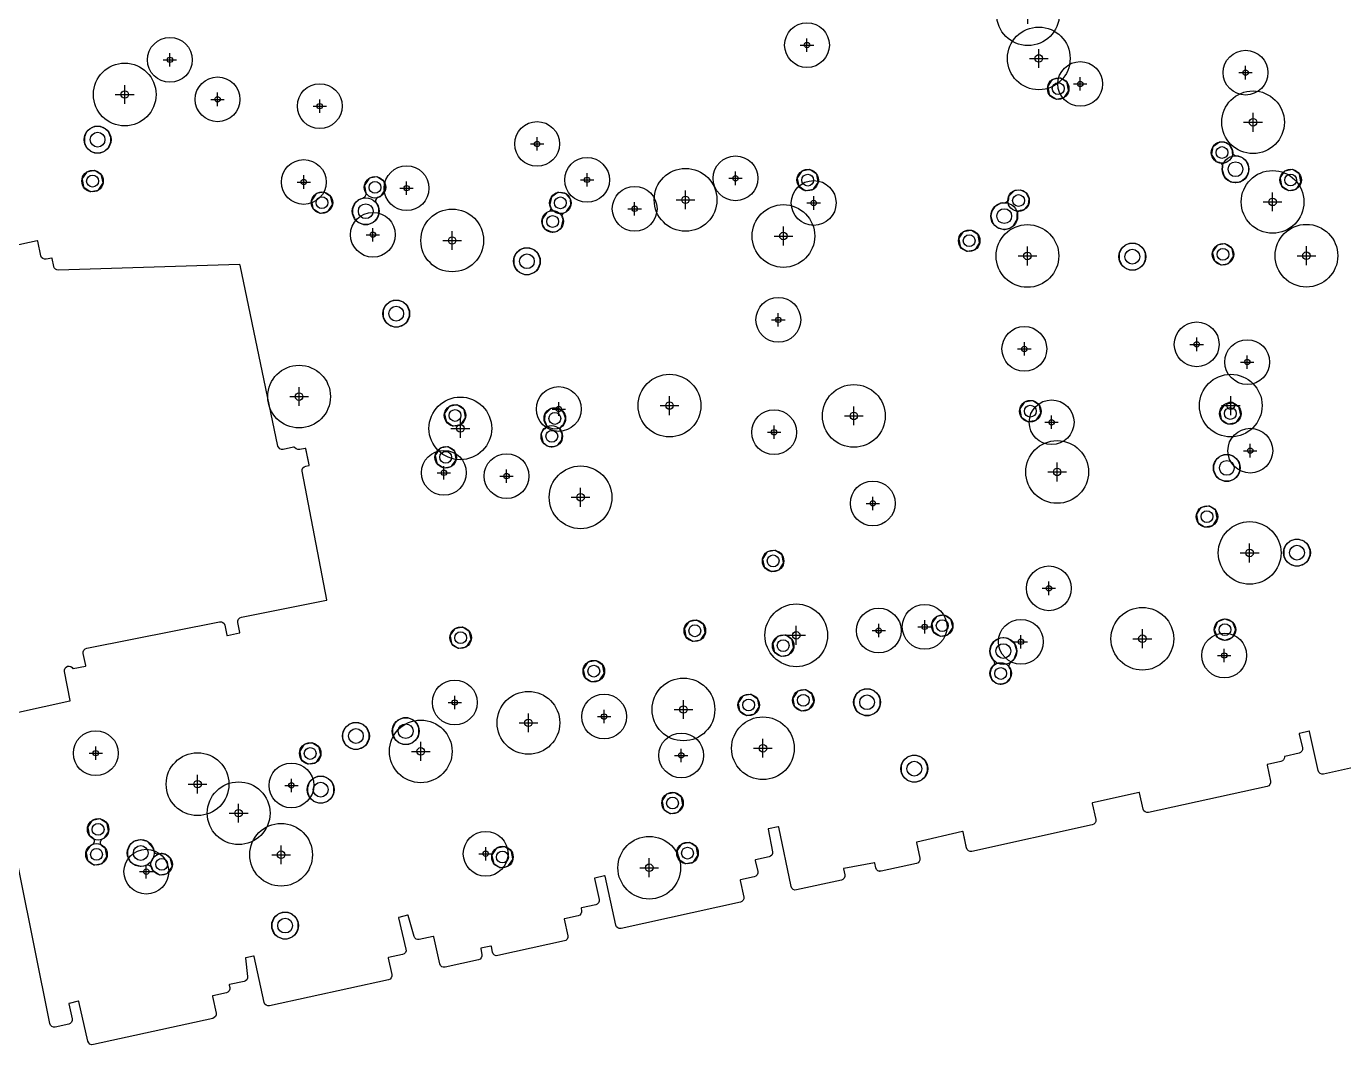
# Model space of a CAD drawing. Header units: metres. Extents: x 8738 to 9560, y -8972 to -7699.
# Drawn here: x 9016.7 to 9163.8, y -8971.7 to -8858 of the extents above; entities that cross this region are included whole.
import ezdxf

# ---------------------------------------------------------------- set-up
doc = ezdxf.new("R2010")
doc.units = ezdxf.units.M
for name, color, linetype in [('AI_GREENING_ALLOWED_ZONE', 4, 'Continuous'), ('AI_GREENING_LAWN', 82, 'Continuous'), ('AI_GREENING_SHRUBS', 92, 'Continuous'), ('AI_GREENING_TREES', 3, 'Continuous')]:
    doc.layers.add(name, color=color, linetype=linetype)

# ---------------------------------------------------------------- blocks, each defined once
blk = doc.blocks.new('AI_TREE')
for p, q in [((-0.3, 0), (0.3, 0)), ((0, -0.3), (0, 0.3))]:
    blk.add_line(p, q)
for radius in [1, 0.12]:
    blk.add_circle((0, 0), radius)
blk = doc.blocks.new('AI_SHRUB')
for radius in [1, 0.55]:
    blk.add_circle((0, 0), radius)

msp = doc.modelspace()

# ---------------------------------------------------------------- linework, layer by layer
at = {"layer": 'AI_GREENING_ALLOWED_ZONE'}
for points in [[(9012.93, -8935.23), (9021.59, -8933.33), (9021.62, -8933.32), (9021.62, -8933.28), (9020.98, -8930.04), (9020.97, -8929.85), (9021.04, -8929.68), (9021.16, -8929.54), (9021.32, -8929.46), (9021.5, -8929.44), (9021.68, -8929.49), (9021.83, -8929.59), (9021.89, -8929.69), (9021.91, -8929.71), (9021.95, -8929.71), (9023.31, -8929.44), (9023.35, -8929.42), (9023.35, -8929.38), (9023.08, -8928.04), (9023.08, -8927.84), (9023.15, -8927.66), (9023.29, -8927.52), (9023.47, -8927.45), (9038.3, -8924.48), (9038.49, -8924.48), (9038.67, -8924.55), (9038.81, -8924.69), (9038.88, -8924.87), (9039.11, -8926), (9039.13, -8926.04), (9039.17, -8926.03), (9040.53, -8925.73), (9040.56, -8925.71), (9040.56, -8925.67), (9040.34, -8924.57), (9040.34, -8924.38), (9040.42, -8924.2), (9040.56, -8924.06), (9040.74, -8923.99), (9050.21, -8922.09), (9050.25, -8922.07), (9050.25, -8922.03), (9047.51, -8907.68), (9047.51, -8907.49), (9047.59, -8907.31), (9047.73, -8907.17), (9047.91, -8907.1), (9048.27, -8907.03), (9048.3, -8907.02), (9048.3, -8906.97), (9047.92, -8905.15), (9047.91, -8905.12), (9047.86, -8905.12), (9047.24, -8905.25), (9047.04, -8905.25), (9046.85, -8905.17), (9046.64, -8905.02), (9046.6, -8905), (9046.55, -8905), (9045.4, -8905.24), (9045.21, -8905.25), (9045.02, -8905.17), (9044.88, -8905.04), (9044.81, -8904.86), (9040.58, -8884.65), (9040.56, -8884.62), (9040.52, -8884.61), (9020.28, -8885.21), (9020.11, -8885.19), (9019.96, -8885.1), (9019.84, -8884.97), (9019.78, -8884.81), (9019.61, -8883.92), (9019.59, -8883.88), (9019.55, -8883.88), (9018.93, -8884.01), (9018.73, -8884.01), (9018.55, -8883.94), (9018.41, -8883.81), (9018.34, -8883.63), (9018, -8882), (9017.98, -8881.96), (9017.94, -8881.96), (9015.04, -8882.57)], [(9174.95, -8938.54), (9161.54, -8941.49), (9161.35, -8941.49), (9161.16, -8941.42), (9161.02, -8941.29), (9160.95, -8941.11), (9159.99, -8936.75), (9159.97, -8936.71), (9159.93, -8936.71), (9158.86, -8936.96), (9158.82, -8936.98), (9158.82, -8937.02), (9159.18, -8938.57), (9159.19, -8938.77), (9159.12, -8938.95), (9158.98, -8939.1), (9158.8, -8939.17), (9157.21, -8939.53), (9157.17, -8939.54), (9157.17, -8939.59), (9157.14, -8939.76), (9157.06, -8939.91), (9156.94, -8940.03), (9156.78, -8940.09), (9155.27, -8940.42), (9155.23, -8940.44), (9155.23, -8940.48), (9155.63, -8942.28), (9155.63, -8942.47), (9155.56, -8942.65), (9155.43, -8942.79), (9155.25, -8942.87), (9142, -8945.79), (9141.81, -8945.79), (9141.62, -8945.72), (9141.48, -8945.58), (9141.41, -8945.41), (9141.01, -8943.6), (9140.99, -8943.56), (9140.95, -8943.56), (9135.74, -8944.71), (9135.7, -8944.73), (9135.7, -8944.77), (9136.1, -8946.57), (9136.1, -8946.77), (9136.03, -8946.95), (9135.89, -8947.09), (9135.72, -8947.17), (9122.28, -8950.13), (9122.08, -8950.13), (9121.9, -8950.06), (9121.76, -8949.92), (9121.68, -8949.74), (9121.29, -8947.96), (9121.27, -8947.92), (9121.23, -8947.92), (9116.12, -8949.09), (9116.09, -8949.11), (9116.09, -8949.15), (9116.47, -8950.89), (9116.47, -8951.09), (9116.4, -8951.27), (9116.27, -8951.41), (9116.09, -8951.49), (9112.16, -8952.35), (9111.97, -8952.36), (9111.78, -8952.28), (9111.64, -8952.15), (9111.56, -8951.97), (9111.45, -8951.43), (9111.43, -8951.39), (9111.39, -8951.39), (9107.98, -8952.03), (9107.95, -8952.04), (9107.95, -8952.08), (9108.09, -8952.74), (9108.09, -8952.93), (9108.02, -8953.11), (9107.89, -8953.25), (9107.71, -8953.33), (9102.69, -8954.43), (9102.5, -8954.44), (9102.31, -8954.37), (9102.17, -8954.23), (9102.1, -8954.05), (9100.71, -8947.41), (9100.7, -8947.37), (9100.66, -8947.37), (9099.58, -8947.59), (9099.54, -8947.61), (9099.54, -8947.65), (9100.02, -8950.17), (9100.02, -8950.36), (9099.95, -8950.54), (9099.81, -8950.67), (9099.64, -8950.75), (9098.14, -8951.08), (9098.1, -8951.1), (9098.1, -8951.14), (9098.37, -8952.37), (9098.38, -8952.57), (9098.31, -8952.75), (9098.17, -8952.89), (9097.99, -8952.97), (9096.45, -8953.31), (9096.41, -8953.33), (9096.41, -8953.37), (9096.82, -8955.22), (9096.82, -8955.41), (9096.75, -8955.59), (9096.61, -8955.73), (9096.43, -8955.81), (9083.11, -8958.74), (9082.92, -8958.75), (9082.74, -8958.67), (9082.59, -8958.54), (9082.52, -8958.36), (9081.33, -8952.91), (9081.31, -8952.87), (9081.27, -8952.87), (9080.19, -8953.1), (9080.16, -8953.12), (9080.16, -8953.16), (9080.66, -8955.5), (9080.66, -8955.69), (9080.59, -8955.87), (9080.45, -8956.01), (9080.28, -8956.09), (9078.7, -8956.43), (9078.66, -8956.45), (9078.66, -8956.49), (9078.71, -8956.71), (9078.71, -8956.91), (9078.64, -8957.09), (9078.51, -8957.23), (9078.33, -8957.31), (9076.8, -8957.64), (9076.76, -8957.66), (9076.76, -8957.7), (9077.17, -8959.54), (9077.17, -8959.73), (9077.1, -8959.91), (9076.96, -8960.06), (9076.79, -8960.13), (9069.37, -8961.76), (9069.18, -8961.77), (9068.99, -8961.7), (9068.85, -8961.56), (9068.77, -8961.38), (9068.63, -8960.74), (9068.62, -8960.7), (9068.57, -8960.7), (9067.47, -8960.94), (9067.44, -8960.96), (9067.44, -8961), (9067.58, -8961.65), (9067.58, -8961.84), (9067.51, -8962.02), (9067.37, -8962.17), (9067.2, -8962.24), (9063.47, -8963.06), (9063.27, -8963.07), (9063.09, -8963), (9062.95, -8962.86), (9062.87, -8962.68), (9062.21, -8959.67), (9062.19, -8959.63), (9062.15, -8959.63), (9060.59, -8959.98), (9060.4, -8959.98), (9060.22, -8959.92), (9060.08, -8959.79), (9060, -8959.62), (9059.34, -8957.29), (9059.33, -8957.25), (9059.28, -8957.25), (9058.29, -8957.5), (9058.25, -8957.51), (9058.25, -8957.55), (9059.1, -8961.03), (9059.11, -8961.23), (9059.04, -8961.41), (9058.9, -8961.56), (9058.72, -8961.64), (9057.16, -8961.98), (9057.12, -8962), (9057.12, -8962.04), (9057.52, -8963.86), (9057.52, -8964.06), (9057.45, -8964.24), (9057.32, -8964.38), (9057.14, -8964.46), (9043.88, -8967.37), (9043.68, -8967.38), (9043.5, -8967.31), (9043.36, -8967.17), (9043.28, -8966.99), (9042.15, -8961.86), (9042.14, -8961.82), (9042.09, -8961.82), (9041.21, -8962), (9041.17, -8962.02), (9041.17, -8962.06), (9041.42, -8964.1), (9041.41, -8964.28), (9041.33, -8964.45), (9041.2, -8964.58), (9041.03, -8964.65), (9039.41, -8965), (9039.37, -8965.02), (9039.37, -8965.06), (9039.43, -8965.33), (9039.43, -8965.52), (9039.36, -8965.7), (9039.23, -8965.84), (9039.05, -8965.92), (9037.53, -8966.26), (9037.49, -8966.27), (9037.49, -8966.32), (9037.9, -8968.18), (9037.9, -8968.37), (9037.83, -8968.55), (9037.7, -8968.69), (9037.52, -8968.77), (9024.2, -8971.7), (9024, -8971.71), (9023.82, -8971.64), (9023.68, -8971.5), (9023.6, -8971.33), (9022.57, -8966.89), (9022.55, -8966.85), (9022.51, -8966.85), (9021.5, -8967.1), (9021.46, -8967.12), (9021.46, -8967.16), (9021.83, -8968.81), (9021.83, -8969.01), (9021.76, -8969.19), (9021.62, -8969.33), (9021.45, -8969.41), (9019.94, -8969.74), (9019.74, -8969.75), (9019.56, -8969.67), (9019.42, -8969.54), (9019.34, -8969.35), (9012.55, -8935.82)]]:
    msp.add_lwpolyline(points, dxfattribs=at)
at = {"layer": 'AI_GREENING_LAWN'}
for points in [[(9131.3, -8863.94), (9131.25, -8863.96), (9131.22, -8863.99), (9130.76, -8864.67), (9130.75, -8864.72), (9130.75, -8864.76), (9130.91, -8865.57), (9130.92, -8865.61), (9130.96, -8865.64), (9131.64, -8866.1), (9131.68, -8866.12), (9131.73, -8866.12), (9132.53, -8865.96), (9132.58, -8865.94), (9132.61, -8865.91), (9133.07, -8865.22), (9133.08, -8865.18), (9133.08, -8865.14), (9132.92, -8864.33), (9132.91, -8864.29), (9132.87, -8864.25), (9132.19, -8863.8), (9132.15, -8863.78), (9132.1, -8863.78), (9131.3, -8863.94)], [(9025.53, -8869.44), (9025.45, -8869.39), (9025, -8869.2), (9024.91, -8869.18), (9024.42, -8869.18), (9024.33, -8869.2), (9023.88, -8869.39), (9023.8, -8869.44), (9023.45, -8869.78), (9023.4, -8869.87), (9023.22, -8870.32), (9023.2, -8870.41), (9023.2, -8870.9), (9023.22, -8870.99), (9023.4, -8871.44), (9023.45, -8871.52), (9023.8, -8871.87), (9023.88, -8871.92), (9024.33, -8872.11), (9024.42, -8872.12), (9024.91, -8872.12), (9025, -8872.11), (9025.45, -8871.92), (9025.53, -8871.87), (9025.88, -8871.52), (9025.93, -8871.44), (9026.12, -8870.99), (9026.14, -8870.9), (9026.14, -8870.41), (9026.12, -8870.32), (9025.93, -8869.87), (9025.88, -8869.78), (9025.53, -8869.44)], [(9152.05, -8872.5), (9151.95, -8872.48), (9151.89, -8872.49), (9151.68, -8872.45), (9151.5, -8872.33), (9151.39, -8872.15), (9151.36, -8871.94), (9151.37, -8871.93), (9151.34, -8871.79), (9151.08, -8871.31), (9150.98, -8871.21), (9150.48, -8870.94), (9150.37, -8870.92), (9150, -8870.92), (9149.96, -8870.92), (9149.93, -8870.94), (9149.24, -8871.4), (9149.21, -8871.43), (9149.19, -8871.47), (9149.03, -8872.28), (9149.03, -8872.33), (9149.05, -8872.37), (9149.5, -8873.05), (9149.53, -8873.08), (9149.58, -8873.1), (9149.88, -8873.17), (9150.06, -8873.25), (9150.19, -8873.39), (9150.26, -8873.58), (9150.25, -8873.77), (9150.23, -8873.89), (9150.23, -8874.02), (9150.44, -8874.72), (9150.52, -8874.83), (9151.09, -8875.3), (9151.2, -8875.35), (9151.66, -8875.44), (9151.76, -8875.44), (9152.22, -8875.35), (9152.33, -8875.3), (9152.91, -8874.83), (9152.98, -8874.73), (9153.16, -8874.29), (9153.18, -8874.2), (9153.18, -8873.71), (9153.16, -8873.61), (9152.98, -8873.17), (9152.92, -8873.08), (9152.58, -8872.74), (9152.5, -8872.69), (9152.05, -8872.5)], [(9023.49, -8874.27), (9023.45, -8874.29), (9023.42, -8874.32), (9022.96, -8875), (9022.94, -8875.05), (9022.94, -8875.09), (9023.1, -8875.9), (9023.12, -8875.94), (9023.15, -8875.97), (9023.83, -8876.43), (9023.88, -8876.44), (9023.92, -8876.44), (9024.73, -8876.28), (9024.77, -8876.27), (9024.81, -8876.23), (9025.26, -8875.55), (9025.28, -8875.51), (9025.28, -8875.46), (9025.12, -8874.66), (9025.1, -8874.62), (9025.07, -8874.58), (9024.39, -8874.13), (9024.34, -8874.11), (9024.3, -8874.11), (9023.49, -8874.27)], [(9055.75, -8877.6), (9055.75, -8877.4), (9055.83, -8877.22), (9055.96, -8877.08), (9056.14, -8877.01), (9056.26, -8876.99), (9056.3, -8876.97), (9056.33, -8876.93), (9056.79, -8876.25), (9056.81, -8876.21), (9056.81, -8876.16), (9056.65, -8875.36), (9056.63, -8875.32), (9056.6, -8875.28), (9055.92, -8874.83), (9055.87, -8874.81), (9055.83, -8874.81), (9055.02, -8874.97), (9054.98, -8874.99), (9054.95, -8875.02), (9054.49, -8875.7), (9054.47, -8875.75), (9054.47, -8875.79), (9054.63, -8876.6), (9054.63, -8876.8), (9054.56, -8876.98), (9054.42, -8877.12), (9054.31, -8877.16), (9054.32, -8877.17), (9053.82, -8877.37), (9053.74, -8877.43), (9053.4, -8877.77), (9053.34, -8877.85), (9053.16, -8878.3), (9053.14, -8878.4), (9053.14, -8878.88), (9053.16, -8878.98), (9053.34, -8879.43), (9053.4, -8879.51), (9053.74, -8879.85), (9053.82, -8879.9), (9054.27, -8880.09), (9054.36, -8880.11), (9054.85, -8880.11), (9054.95, -8880.09), (9055.4, -8879.9), (9055.48, -8879.85), (9055.82, -8879.51), (9055.87, -8879.43), (9056.06, -8878.98), (9056.08, -8878.88), (9056.08, -8878.4), (9056.06, -8878.3), (9055.87, -8877.85), (9055.83, -8877.78), (9055.75, -8877.6)], [(9103.34, -8874.16), (9103.29, -8874.18), (9103.26, -8874.21), (9102.81, -8874.89), (9102.79, -8874.93), (9102.79, -8874.98), (9102.95, -8875.79), (9102.97, -8875.83), (9103, -8875.86), (9103.68, -8876.32), (9103.72, -8876.33), (9103.77, -8876.33), (9104.57, -8876.17), (9104.62, -8876.16), (9104.65, -8876.12), (9105.1, -8875.44), (9105.12, -8875.4), (9105.12, -8875.35), (9104.96, -8874.55), (9104.94, -8874.51), (9104.91, -8874.47), (9104.23, -8874.02), (9104.19, -8874), (9104.14, -8874), (9103.34, -8874.16)], [(9157.24, -8874.16), (9157.19, -8874.17), (9157.16, -8874.2), (9156.71, -8874.89), (9156.69, -8874.93), (9156.69, -8874.98), (9156.85, -8875.78), (9156.87, -8875.82), (9156.9, -8875.86), (9157.58, -8876.31), (9157.62, -8876.33), (9157.67, -8876.33), (9158.47, -8876.17), (9158.52, -8876.15), (9158.55, -8876.12), (9159, -8875.44), (9159.02, -8875.39), (9159.02, -8875.35), (9158.86, -8874.54), (9158.84, -8874.5), (9158.81, -8874.47), (9158.13, -8874.01), (9158.09, -8874), (9158.04, -8874), (9157.24, -8874.16)], [(9049.11, -8876.68), (9049.06, -8876.7), (9049.03, -8876.73), (9048.58, -8877.41), (9048.56, -8877.45), (9048.56, -8877.5), (9048.72, -8878.31), (9048.74, -8878.35), (9048.77, -8878.38), (9049.45, -8878.84), (9049.49, -8878.85), (9049.54, -8878.85), (9050.34, -8878.69), (9050.39, -8878.68), (9050.42, -8878.64), (9050.87, -8877.96), (9050.89, -8877.92), (9050.89, -8877.87), (9050.73, -8877.07), (9050.71, -8877.03), (9050.68, -8876.99), (9050, -8876.54), (9049.96, -8876.52), (9049.91, -8876.52), (9049.11, -8876.68)], [(9076.74, -8878.82), (9076.9, -8878.74), (9076.97, -8878.72), (9077, -8878.7), (9077.03, -8878.67), (9077.5, -8877.98), (9077.51, -8877.95), (9077.51, -8877.91), (9077.46, -8877.33), (9077.4, -8877.2), (9077.04, -8876.75), (9077, -8876.72), (9076.97, -8876.71), (9076.16, -8876.55), (9076.11, -8876.55), (9076.07, -8876.56), (9075.39, -8877.02), (9075.35, -8877.05), (9075.33, -8877.09), (9075.17, -8877.9), (9075.17, -8877.95), (9075.19, -8877.99), (9075.21, -8878.03), (9075.27, -8878.2), (9075.27, -8878.39), (9075.2, -8878.55), (9075.07, -8878.68), (9074.91, -8878.76), (9074.84, -8878.78), (9074.81, -8878.8), (9074.78, -8878.83), (9074.31, -8879.52), (9074.3, -8879.56), (9074.29, -8879.59), (9074.29, -8879.96), (9074.32, -8880.08), (9074.6, -8880.6), (9074.62, -8880.63), (9074.66, -8880.65), (9075.43, -8880.97), (9075.47, -8880.98), (9075.5, -8880.98), (9075.87, -8880.91), (9075.98, -8880.86), (9076.43, -8880.48), (9076.46, -8880.45), (9076.47, -8880.41), (9076.64, -8879.6), (9076.64, -8879.56), (9076.62, -8879.51), (9076.6, -8879.47), (9076.54, -8879.3), (9076.54, -8879.12), (9076.61, -8878.95), (9076.74, -8878.82)], [(9128.15, -8878.44), (9128.18, -8878.42), (9128.55, -8877.97), (9128.61, -8877.84), (9128.66, -8877.25), (9128.66, -8877.22), (9128.65, -8877.18), (9128.37, -8876.67), (9128.27, -8876.57), (9127.76, -8876.29), (9127.72, -8876.28), (9127.69, -8876.28), (9127.08, -8876.34), (9127.03, -8876.35), (9127, -8876.37), (9126.42, -8876.96), (9126.39, -8877), (9126.38, -8877.04), (9126.37, -8877.26), (9126.32, -8877.45), (9126.2, -8877.61), (9126.03, -8877.71), (9125.83, -8877.73), (9125.66, -8877.72), (9125.53, -8877.75), (9124.88, -8878.1), (9124.79, -8878.18), (9124.53, -8878.57), (9124.49, -8878.66), (9124.4, -8879.13), (9124.4, -8879.25), (9124.62, -8879.96), (9124.68, -8880.07), (9125.01, -8880.39), (9125.11, -8880.45), (9125.83, -8880.67), (9125.95, -8880.68), (9126.41, -8880.58), (9126.5, -8880.55), (9126.9, -8880.28), (9126.98, -8880.19), (9127.32, -8879.55), (9127.35, -8879.41), (9127.32, -8879.08), (9127.33, -8878.9), (9127.41, -8878.73), (9127.55, -8878.61), (9127.72, -8878.54), (9128.12, -8878.46), (9128.15, -8878.44)], [(9121.36, -8880.94), (9121.32, -8880.95), (9121.28, -8880.99), (9120.83, -8881.67), (9120.81, -8881.71), (9120.81, -8881.76), (9120.97, -8882.56), (9120.99, -8882.6), (9121.02, -8882.64), (9121.7, -8883.09), (9121.75, -8883.11), (9121.79, -8883.11), (9122.59, -8882.95), (9122.64, -8882.93), (9122.67, -8882.9), (9123.13, -8882.22), (9123.14, -8882.18), (9123.14, -8882.13), (9122.98, -8881.33), (9122.97, -8881.28), (9122.93, -8881.25), (9122.25, -8880.79), (9122.21, -8880.78), (9122.16, -8880.78), (9121.36, -8880.94)], [(9073.47, -8883.01), (9073.39, -8882.96), (9072.94, -8882.77), (9072.84, -8882.76), (9072.35, -8882.76), (9072.26, -8882.77), (9071.81, -8882.96), (9071.73, -8883.01), (9071.39, -8883.36), (9071.33, -8883.44), (9071.15, -8883.89), (9071.13, -8883.98), (9071.13, -8884.47), (9071.15, -8884.57), (9071.33, -8885.01), (9071.39, -8885.09), (9071.73, -8885.44), (9071.81, -8885.49), (9072.26, -8885.68), (9072.35, -8885.7), (9072.84, -8885.7), (9072.94, -8885.68), (9073.39, -8885.49), (9073.47, -8885.44), (9073.81, -8885.09), (9073.86, -8885.01), (9074.05, -8884.57), (9074.07, -8884.47), (9074.07, -8883.98), (9074.05, -8883.89), (9073.86, -8883.44), (9073.81, -8883.36), (9073.47, -8883.01)], [(9141.06, -8882.5), (9140.98, -8882.45), (9140.53, -8882.26), (9140.44, -8882.24), (9139.95, -8882.24), (9139.86, -8882.26), (9139.41, -8882.45), (9139.33, -8882.5), (9138.98, -8882.85), (9138.93, -8882.93), (9138.74, -8883.38), (9138.72, -8883.47), (9138.72, -8883.96), (9138.74, -8884.05), (9138.93, -8884.5), (9138.98, -8884.58), (9139.33, -8884.93), (9139.41, -8884.98), (9139.86, -8885.17), (9139.95, -8885.19), (9140.44, -8885.19), (9140.53, -8885.17), (9140.98, -8884.98), (9141.06, -8884.93), (9141.41, -8884.58), (9141.46, -8884.5), (9141.65, -8884.05), (9141.67, -8883.96), (9141.67, -8883.47), (9141.65, -8883.38), (9141.46, -8882.93), (9141.41, -8882.85), (9141.06, -8882.5)], [(9149.69, -8882.45), (9149.65, -8882.47), (9149.62, -8882.51), (9149.16, -8883.19), (9149.15, -8883.23), (9149.15, -8883.28), (9149.31, -8884.08), (9149.32, -8884.12), (9149.36, -8884.16), (9150.04, -8884.61), (9150.08, -8884.63), (9150.13, -8884.63), (9150.93, -8884.47), (9150.98, -8884.45), (9151.01, -8884.42), (9151.46, -8883.74), (9151.48, -8883.69), (9151.48, -8883.65), (9151.32, -8882.84), (9151.3, -8882.8), (9151.27, -8882.77), (9150.59, -8882.31), (9150.55, -8882.3), (9150.5, -8882.3), (9149.69, -8882.45)], [(9058.88, -8888.86), (9058.8, -8888.81), (9058.35, -8888.62), (9058.25, -8888.61), (9057.77, -8888.61), (9057.67, -8888.62), (9057.22, -8888.81), (9057.14, -8888.86), (9056.8, -8889.21), (9056.74, -8889.29), (9056.56, -8889.74), (9056.54, -8889.83), (9056.54, -8890.32), (9056.56, -8890.42), (9056.74, -8890.86), (9056.8, -8890.94), (9057.14, -8891.29), (9057.22, -8891.34), (9057.67, -8891.53), (9057.77, -8891.55), (9058.25, -8891.55), (9058.35, -8891.53), (9058.8, -8891.34), (9058.88, -8891.29), (9059.22, -8890.94), (9059.28, -8890.86), (9059.46, -8890.42), (9059.48, -8890.32), (9059.48, -8889.83), (9059.46, -8889.74), (9059.28, -8889.29), (9059.22, -8889.21), (9058.88, -8888.86)], [(9063.96, -8900.44), (9063.92, -8900.46), (9063.89, -8900.49), (9063.43, -8901.17), (9063.42, -8901.22), (9063.42, -8901.26), (9063.57, -8902.07), (9063.59, -8902.11), (9063.62, -8902.14), (9064.31, -8902.6), (9064.35, -8902.62), (9064.4, -8902.62), (9065.2, -8902.46), (9065.24, -8902.44), (9065.28, -8902.41), (9065.73, -8901.72), (9065.75, -8901.68), (9065.75, -8901.64), (9065.59, -8900.83), (9065.57, -8900.79), (9065.54, -8900.75), (9064.86, -8900.3), (9064.81, -8900.28), (9064.77, -8900.28), (9063.96, -8900.44)], [(9128.18, -8899.97), (9128.14, -8899.98), (9128.11, -8900.02), (9127.65, -8900.7), (9127.63, -8900.74), (9127.63, -8900.79), (9127.79, -8901.59), (9127.81, -8901.64), (9127.84, -8901.67), (9128.52, -8902.12), (9128.57, -8902.14), (9128.61, -8902.14), (9129.42, -8901.98), (9129.46, -8901.96), (9129.49, -8901.93), (9129.95, -8901.25), (9129.97, -8901.21), (9129.97, -8901.16), (9129.81, -8900.35), (9129.79, -8900.31), (9129.76, -8900.28), (9129.08, -8899.82), (9129.03, -8899.81), (9128.99, -8899.81), (9128.18, -8899.97)], [(9150.51, -8900.22), (9150.47, -8900.24), (9150.43, -8900.27), (9149.98, -8900.96), (9149.96, -8901), (9149.96, -8901.05), (9150.12, -8901.85), (9150.14, -8901.89), (9150.17, -8901.93), (9150.85, -8902.38), (9150.9, -8902.4), (9150.94, -8902.4), (9151.75, -8902.24), (9151.79, -8902.22), (9151.82, -8902.19), (9152.28, -8901.51), (9152.29, -8901.46), (9152.29, -8901.42), (9152.13, -8900.61), (9152.12, -8900.57), (9152.08, -8900.54), (9151.4, -8900.08), (9151.36, -8900.06), (9151.31, -8900.06), (9150.51, -8900.22)], [(9076.51, -8902.62), (9076.66, -8902.49), (9076.74, -8902.38), (9076.91, -8901.82), (9076.92, -8901.78), (9076.91, -8901.75), (9076.74, -8901.18), (9076.66, -8901.07), (9076.22, -8900.7), (9076.18, -8900.68), (9076.14, -8900.67), (9075.31, -8900.67), (9075.27, -8900.68), (9075.23, -8900.71), (9074.64, -8901.29), (9074.62, -8901.32), (9074.61, -8901.36), (9074.55, -8901.98), (9074.55, -8902.01), (9074.56, -8902.05), (9074.71, -8902.3), (9074.76, -8902.46), (9074.76, -8902.64), (9074.7, -8902.8), (9074.59, -8902.93), (9074.43, -8903.06), (9074.36, -8903.16), (9074.21, -8903.5), (9074.2, -8903.54), (9074.21, -8903.57), (9074.37, -8904.4), (9074.39, -8904.43), (9074.41, -8904.46), (9074.87, -8904.84), (9074.98, -8904.89), (9075.32, -8904.96), (9075.44, -8904.95), (9075.97, -8904.79), (9076.09, -8904.71), (9076.44, -8904.29), (9076.49, -8904.16), (9076.55, -8903.58), (9076.55, -8903.54), (9076.53, -8903.5), (9076.39, -8903.25), (9076.33, -8903.09), (9076.33, -8902.92), (9076.4, -8902.75), (9076.51, -8902.62)], [(9062.92, -8905.11), (9062.88, -8905.13), (9062.84, -8905.16), (9062.39, -8905.84), (9062.37, -8905.89), (9062.37, -8905.93), (9062.53, -8906.74), (9062.55, -8906.78), (9062.58, -8906.81), (9063.26, -8907.27), (9063.31, -8907.29), (9063.35, -8907.29), (9064.16, -8907.13), (9064.2, -8907.11), (9064.23, -8907.08), (9064.69, -8906.4), (9064.7, -8906.35), (9064.7, -8906.31), (9064.55, -8905.5), (9064.53, -8905.46), (9064.5, -8905.43), (9063.81, -8904.97), (9063.77, -8904.95), (9063.72, -8904.95), (9062.92, -8905.11)], [(9151.61, -8906.09), (9151.53, -8906.03), (9151.08, -8905.85), (9150.98, -8905.83), (9150.5, -8905.83), (9150.4, -8905.85), (9149.95, -8906.03), (9149.87, -8906.09), (9149.53, -8906.43), (9149.47, -8906.51), (9149.29, -8906.96), (9149.27, -8907.06), (9149.27, -8907.54), (9149.29, -8907.64), (9149.47, -8908.09), (9149.53, -8908.17), (9149.87, -8908.51), (9149.95, -8908.57), (9150.4, -8908.75), (9150.5, -8908.77), (9150.98, -8908.77), (9151.08, -8908.75), (9151.53, -8908.57), (9151.61, -8908.51), (9151.95, -8908.17), (9152.01, -8908.09), (9152.19, -8907.64), (9152.21, -8907.54), (9152.21, -8907.06), (9152.19, -8906.96), (9152.01, -8906.51), (9151.95, -8906.43), (9151.61, -8906.09)], [(9147.9, -8911.73), (9147.85, -8911.75), (9147.82, -8911.78), (9147.37, -8912.46), (9147.35, -8912.5), (9147.35, -8912.55), (9147.51, -8913.35), (9147.53, -8913.4), (9147.56, -8913.43), (9148.24, -8913.89), (9148.28, -8913.9), (9148.33, -8913.9), (9149.14, -8913.74), (9149.18, -8913.73), (9149.21, -8913.69), (9149.67, -8913.01), (9149.68, -8912.97), (9149.68, -8912.92), (9149.52, -8912.12), (9149.51, -8912.08), (9149.47, -8912.04), (9148.79, -8911.59), (9148.75, -8911.57), (9148.7, -8911.57), (9147.9, -8911.73)], [(9099.47, -8916.68), (9099.43, -8916.7), (9099.4, -8916.73), (9098.94, -8917.41), (9098.92, -8917.46), (9098.92, -8917.5), (9099.08, -8918.31), (9099.1, -8918.35), (9099.14, -8918.38), (9099.82, -8918.84), (9099.86, -8918.86), (9099.91, -8918.86), (9100.71, -8918.7), (9100.75, -8918.68), (9100.79, -8918.65), (9101.24, -8917.96), (9101.26, -8917.92), (9101.26, -8917.88), (9101.1, -8917.07), (9101.08, -8917.03), (9101.05, -8917), (9100.37, -8916.54), (9100.32, -8916.52), (9100.28, -8916.52), (9099.47, -8916.68)], [(9159.44, -8915.56), (9159.36, -8915.5), (9158.91, -8915.32), (9158.81, -8915.3), (9158.33, -8915.3), (9158.23, -8915.32), (9157.78, -8915.5), (9157.7, -8915.56), (9157.36, -8915.9), (9157.3, -8915.98), (9157.12, -8916.43), (9157.1, -8916.52), (9157.1, -8917.01), (9157.12, -8917.11), (9157.3, -8917.56), (9157.36, -8917.64), (9157.7, -8917.98), (9157.78, -8918.03), (9158.23, -8918.22), (9158.33, -8918.24), (9158.81, -8918.24), (9158.91, -8918.22), (9159.36, -8918.03), (9159.44, -8917.98), (9159.78, -8917.64), (9159.83, -8917.56), (9160.02, -8917.11), (9160.04, -8917.01), (9160.04, -8916.52), (9160.02, -8916.43), (9159.83, -8915.98), (9159.78, -8915.9), (9159.44, -8915.56)], [(9118.35, -8923.91), (9118.31, -8923.93), (9118.28, -8923.96), (9117.82, -8924.64), (9117.81, -8924.69), (9117.81, -8924.73), (9117.97, -8925.54), (9117.98, -8925.58), (9118.02, -8925.61), (9118.7, -8926.07), (9118.74, -8926.09), (9118.79, -8926.09), (9119.59, -8925.93), (9119.63, -8925.91), (9119.67, -8925.88), (9120.12, -8925.19), (9120.14, -8925.15), (9120.14, -8925.1), (9119.98, -8924.3), (9119.96, -8924.26), (9119.93, -8924.23), (9119.25, -8923.77), (9119.2, -8923.75), (9119.16, -8923.75), (9118.35, -8923.91)], [(9064.58, -8925.26), (9064.54, -8925.28), (9064.51, -8925.32), (9064.05, -8926), (9064.04, -8926.04), (9064.04, -8926.09), (9064.2, -8926.89), (9064.21, -8926.93), (9064.25, -8926.97), (9064.93, -8927.42), (9064.97, -8927.44), (9065.02, -8927.44), (9065.82, -8927.28), (9065.86, -8927.26), (9065.9, -8927.23), (9066.35, -8926.55), (9066.37, -8926.5), (9066.37, -8926.46), (9066.21, -8925.65), (9066.19, -8925.61), (9066.16, -8925.58), (9065.48, -8925.12), (9065.43, -8925.1), (9065.39, -8925.1), (9064.58, -8925.26)], [(9090.73, -8924.48), (9090.69, -8924.5), (9090.65, -8924.53), (9090.2, -8925.21), (9090.18, -8925.26), (9090.18, -8925.3), (9090.34, -8926.11), (9090.36, -8926.15), (9090.39, -8926.18), (9091.07, -8926.64), (9091.11, -8926.66), (9091.16, -8926.66), (9091.97, -8926.5), (9092.01, -8926.48), (9092.04, -8926.44), (9092.5, -8925.76), (9092.51, -8925.72), (9092.51, -8925.67), (9092.35, -8924.87), (9092.34, -8924.83), (9092.3, -8924.79), (9091.62, -8924.34), (9091.58, -8924.32), (9091.53, -8924.32), (9090.73, -8924.48)], [(9149.73, -8924.5), (9149.69, -8924.52), (9149.66, -8924.56), (9149.35, -8925.32), (9149.34, -8925.37), (9149.35, -8925.41), (9149.66, -8926.17), (9149.69, -8926.21), (9149.73, -8926.23), (9150.48, -8926.55), (9150.53, -8926.56), (9150.57, -8926.55), (9151.33, -8926.23), (9151.37, -8926.21), (9151.4, -8926.17), (9151.71, -8925.41), (9151.72, -8925.37), (9151.71, -8925.32), (9151.4, -8924.56), (9151.37, -8924.52), (9151.33, -8924.5), (9150.57, -8924.18), (9150.53, -8924.18), (9150.48, -8924.18), (9149.73, -8924.5)], [(9100.59, -8926.14), (9100.55, -8926.16), (9100.52, -8926.19), (9100.06, -8926.87), (9100.04, -8926.92), (9100.04, -8926.96), (9100.2, -8927.77), (9100.22, -8927.81), (9100.25, -8927.84), (9100.93, -8928.3), (9100.98, -8928.32), (9101.02, -8928.32), (9101.83, -8928.16), (9101.87, -8928.14), (9101.9, -8928.1), (9102.36, -8927.42), (9102.38, -8927.38), (9102.38, -8927.33), (9102.22, -8926.53), (9102.2, -8926.49), (9102.17, -8926.45), (9101.49, -8926), (9101.44, -8925.98), (9101.4, -8925.98), (9100.59, -8926.14)], [(9126.65, -8928.98), (9126.66, -8928.98), (9126.99, -8928.64), (9127.05, -8928.54), (9127.28, -8927.8), (9127.28, -8927.76), (9127.28, -8927.73), (9127.06, -8927), (9126.98, -8926.88), (9126.41, -8926.42), (9126.3, -8926.37), (9125.84, -8926.27), (9125.74, -8926.27), (9125.26, -8926.37), (9125.17, -8926.41), (9124.77, -8926.68), (9124.7, -8926.75), (9124.43, -8927.15), (9124.39, -8927.24), (9124.3, -8927.72), (9124.3, -8927.81), (9124.39, -8928.29), (9124.43, -8928.38), (9124.71, -8928.8), (9124.78, -8928.96), (9124.79, -8929.13), (9124.74, -8929.3), (9124.64, -8929.44), (9124.62, -8929.45), (9124.42, -8929.76), (9124.38, -8929.85), (9124.31, -8930.2), (9124.32, -8930.32), (9124.48, -8930.85), (9124.56, -8930.97), (9125, -8931.33), (9125.1, -8931.38), (9125.44, -8931.44), (9125.56, -8931.44), (9126.1, -8931.28), (9126.22, -8931.2), (9126.58, -8930.75), (9126.6, -8930.71), (9126.61, -8930.67), (9126.61, -8929.84), (9126.6, -8929.8), (9126.58, -8929.76), (9126.55, -8929.73), (9126.45, -8929.54), (9126.43, -8929.33), (9126.5, -8929.14), (9126.65, -8928.98)], [(9079.45, -8929), (9079.41, -8929.01), (9079.37, -8929.05), (9078.92, -8929.73), (9078.9, -8929.77), (9078.9, -8929.82), (9079.06, -8930.62), (9079.08, -8930.67), (9079.11, -8930.7), (9079.79, -8931.15), (9079.83, -8931.17), (9079.88, -8931.17), (9080.69, -8931.01), (9080.73, -8930.99), (9080.76, -8930.96), (9081.22, -8930.28), (9081.24, -8930.24), (9081.24, -8930.19), (9081.08, -8929.39), (9081.06, -8929.34), (9081.02, -8929.31), (9080.34, -8928.85), (9080.3, -8928.84), (9080.25, -8928.84), (9079.45, -8929)], [(9096.74, -8932.76), (9096.7, -8932.78), (9096.67, -8932.82), (9096.21, -8933.5), (9096.19, -8933.54), (9096.19, -8933.59), (9096.35, -8934.39), (9096.37, -8934.43), (9096.4, -8934.47), (9097.08, -8934.92), (9097.13, -8934.94), (9097.17, -8934.94), (9097.98, -8934.78), (9098.02, -8934.76), (9098.05, -8934.73), (9098.51, -8934.05), (9098.53, -8934), (9098.53, -8933.96), (9098.37, -8933.15), (9098.35, -8933.11), (9098.32, -8933.08), (9097.63, -8932.62), (9097.59, -8932.6), (9097.54, -8932.6), (9096.74, -8932.76)], [(9102.84, -8932.25), (9102.79, -8932.26), (9102.76, -8932.3), (9102.31, -8932.98), (9102.29, -8933.02), (9102.29, -8933.07), (9102.45, -8933.87), (9102.47, -8933.91), (9102.5, -8933.95), (9103.18, -8934.4), (9103.22, -8934.42), (9103.27, -8934.42), (9104.07, -8934.26), (9104.12, -8934.24), (9104.15, -8934.21), (9104.6, -8933.53), (9104.62, -8933.49), (9104.62, -8933.44), (9104.46, -8932.63), (9104.44, -8932.59), (9104.41, -8932.56), (9103.73, -8932.1), (9103.69, -8932.08), (9103.64, -8932.08), (9102.84, -8932.25)], [(9111.45, -8932.26), (9111.37, -8932.21), (9110.92, -8932.02), (9110.82, -8932), (9110.34, -8932), (9110.24, -8932.02), (9109.79, -8932.21), (9109.71, -8932.26), (9109.37, -8932.6), (9109.32, -8932.68), (9109.13, -8933.13), (9109.11, -8933.23), (9109.11, -8933.72), (9109.13, -8933.81), (9109.32, -8934.26), (9109.37, -8934.34), (9109.71, -8934.68), (9109.79, -8934.74), (9110.24, -8934.92), (9110.34, -8934.94), (9110.82, -8934.94), (9110.92, -8934.92), (9111.37, -8934.74), (9111.45, -8934.68), (9111.79, -8934.34), (9111.85, -8934.26), (9112.03, -8933.81), (9112.05, -8933.72), (9112.05, -8933.23), (9112.03, -8933.13), (9111.85, -8932.68), (9111.79, -8932.6), (9111.45, -8932.26)], [(9059.94, -8935.49), (9059.86, -8935.43), (9059.41, -8935.25), (9059.32, -8935.23), (9058.83, -8935.23), (9058.74, -8935.25), (9058.29, -8935.43), (9058.21, -8935.49), (9057.86, -8935.83), (9057.81, -8935.91), (9057.62, -8936.36), (9057.6, -8936.45), (9057.6, -8936.94), (9057.62, -8937.04), (9057.81, -8937.49), (9057.86, -8937.57), (9058.21, -8937.91), (9058.29, -8937.96), (9058.74, -8938.15), (9058.83, -8938.17), (9059.32, -8938.17), (9059.41, -8938.15), (9059.86, -8937.96), (9059.94, -8937.91), (9060.29, -8937.57), (9060.34, -8937.49), (9060.53, -8937.04), (9060.55, -8936.94), (9060.55, -8936.45), (9060.53, -8936.36), (9060.34, -8935.91), (9060.29, -8935.83), (9059.94, -8935.49)], [(9054.38, -8936.02), (9054.29, -8935.97), (9053.84, -8935.78), (9053.75, -8935.77), (9053.26, -8935.77), (9053.17, -8935.78), (9052.72, -8935.97), (9052.64, -8936.02), (9052.29, -8936.37), (9052.24, -8936.45), (9052.05, -8936.9), (9052.03, -8936.99), (9052.03, -8937.48), (9052.05, -8937.58), (9052.24, -8938.02), (9052.29, -8938.11), (9052.64, -8938.45), (9052.72, -8938.5), (9053.17, -8938.69), (9053.26, -8938.71), (9053.75, -8938.71), (9053.84, -8938.69), (9054.29, -8938.5), (9054.38, -8938.45), (9054.72, -8938.11), (9054.77, -8938.02), (9054.96, -8937.58), (9054.98, -8937.48), (9054.98, -8936.99), (9054.96, -8936.9), (9054.77, -8936.45), (9054.72, -8936.37), (9054.38, -8936.02)], [(9047.79, -8938.18), (9047.75, -8938.2), (9047.71, -8938.24), (9047.26, -8938.92), (9047.24, -8938.96), (9047.24, -8939.01), (9047.4, -8939.81), (9047.42, -8939.85), (9047.45, -8939.89), (9048.13, -8940.34), (9048.17, -8940.36), (9048.22, -8940.36), (9049.03, -8940.2), (9049.07, -8940.18), (9049.1, -8940.15), (9049.56, -8939.47), (9049.58, -8939.42), (9049.58, -8939.38), (9049.42, -8938.57), (9049.4, -8938.53), (9049.36, -8938.5), (9048.68, -8938.04), (9048.64, -8938.02), (9048.59, -8938.02), (9047.79, -8938.18)], [(9116.71, -8939.68), (9116.63, -8939.62), (9116.18, -8939.44), (9116.09, -8939.42), (9115.6, -8939.42), (9115.51, -8939.44), (9115.06, -8939.62), (9114.98, -8939.68), (9114.63, -8940.02), (9114.58, -8940.1), (9114.39, -8940.55), (9114.38, -8940.65), (9114.38, -8941.13), (9114.39, -8941.23), (9114.58, -8941.68), (9114.63, -8941.76), (9114.98, -8942.1), (9115.06, -8942.16), (9115.51, -8942.34), (9115.6, -8942.36), (9116.09, -8942.36), (9116.18, -8942.34), (9116.63, -8942.16), (9116.71, -8942.1), (9117.06, -8941.76), (9117.11, -8941.68), (9117.3, -8941.23), (9117.32, -8941.13), (9117.32, -8940.65), (9117.3, -8940.55), (9117.11, -8940.1), (9117.06, -8940.02), (9116.71, -8939.68)], [(9050.45, -8942.02), (9050.37, -8941.97), (9049.92, -8941.78), (9049.82, -8941.76), (9049.34, -8941.76), (9049.24, -8941.78), (9048.79, -8941.97), (9048.71, -8942.02), (9048.37, -8942.36), (9048.31, -8942.44), (9048.13, -8942.9), (9048.11, -8942.99), (9048.11, -8943.48), (9048.13, -8943.57), (9048.31, -8944.02), (9048.37, -8944.1), (9048.71, -8944.44), (9048.79, -8944.5), (9049.24, -8944.68), (9049.34, -8944.7), (9049.82, -8944.7), (9049.92, -8944.68), (9050.37, -8944.5), (9050.45, -8944.44), (9050.79, -8944.1), (9050.85, -8944.02), (9051.03, -8943.57), (9051.05, -8943.48), (9051.05, -8942.99), (9051.03, -8942.9), (9050.85, -8942.44), (9050.79, -8942.36), (9050.45, -8942.02)], [(9088.24, -8943.73), (9088.19, -8943.74), (9088.16, -8943.78), (9087.71, -8944.46), (9087.69, -8944.5), (9087.69, -8944.55), (9087.85, -8945.35), (9087.87, -8945.39), (9087.9, -8945.43), (9088.58, -8945.88), (9088.62, -8945.9), (9088.67, -8945.9), (9089.48, -8945.74), (9089.52, -8945.72), (9089.55, -8945.69), (9090.01, -8945.01), (9090.02, -8944.97), (9090.02, -8944.92), (9089.86, -8944.11), (9089.85, -8944.07), (9089.81, -8944.04), (9089.13, -8943.58), (9089.09, -8943.57), (9089.04, -8943.57), (9088.24, -8943.73)], [(9025, -8949.06), (9025.07, -8948.88), (9025.21, -8948.74), (9025.31, -8948.7), (9025.31, -8948.69), (9025.39, -8948.65), (9025.43, -8948.62), (9025.88, -8947.94), (9025.9, -8947.9), (9025.9, -8947.85), (9025.74, -8947.05), (9025.72, -8947), (9025.69, -8946.97), (9025.01, -8946.51), (9024.96, -8946.5), (9024.92, -8946.5), (9024.11, -8946.66), (9024.07, -8946.67), (9024.04, -8946.71), (9023.58, -8947.39), (9023.57, -8947.43), (9023.57, -8947.48), (9023.73, -8948.28), (9023.74, -8948.33), (9023.77, -8948.36), (9024.07, -8948.55), (9024.2, -8948.69), (9024.28, -8948.87), (9024.28, -8949.07), (9024.2, -8949.25), (9024.07, -8949.39), (9023.97, -8949.42), (9023.98, -8949.43), (9023.89, -8949.47), (9023.85, -8949.5), (9023.4, -8950.18), (9023.38, -8950.23), (9023.38, -8950.27), (9023.54, -8951.08), (9023.56, -8951.12), (9023.59, -8951.15), (9024.27, -8951.61), (9024.32, -8951.63), (9024.36, -8951.63), (9025.17, -8951.47), (9025.21, -8951.45), (9025.24, -8951.42), (9025.7, -8950.73), (9025.72, -8950.69), (9025.72, -8950.65), (9025.56, -8949.84), (9025.54, -8949.8), (9025.5, -8949.76), (9025.21, -8949.57), (9025.07, -8949.43), (9025, -8949.25), (9025, -8949.06)], [(9032.79, -8950.87), (9032.34, -8950.5), (9032.23, -8950.45), (9031.88, -8950.38), (9031.78, -8950.38), (9031.52, -8950.43), (9031.33, -8950.43), (9031.15, -8950.35), (9031.01, -8950.22), (9030.94, -8950.03), (9030.89, -8949.79), (9030.84, -8949.68), (9030.37, -8949.12), (9030.25, -8949.04), (9029.53, -8948.82), (9029.49, -8948.81), (9029.46, -8948.82), (9028.72, -8949.04), (9028.61, -8949.1), (9028.28, -8949.44), (9028.23, -8949.52), (9028.04, -8949.97), (9028.02, -8950.06), (9028.02, -8950.55), (9028.04, -8950.65), (9028.23, -8951.09), (9028.28, -8951.17), (9028.61, -8951.51), (9028.72, -8951.57), (9029.43, -8951.79), (9029.55, -8951.79), (9030.01, -8951.7), (9030.04, -8951.69), (9030.24, -8951.64), (9030.43, -8951.68), (9030.6, -8951.78), (9030.71, -8951.95), (9030.8, -8952.17), (9030.89, -8952.27), (9031.55, -8952.72), (9031.6, -8952.74), (9031.64, -8952.74), (9032.45, -8952.58), (9032.49, -8952.56), (9032.52, -8952.52), (9032.98, -8951.84), (9033, -8951.8), (9033, -8951.75), (9032.83, -8950.94), (9032.82, -8950.9), (9032.79, -8950.87)], [(9069.25, -8949.76), (9069.21, -8949.77), (9069.17, -8949.81), (9068.72, -8950.49), (9068.7, -8950.53), (9068.7, -8950.58), (9068.86, -8951.38), (9068.88, -8951.42), (9068.91, -8951.46), (9069.59, -8951.91), (9069.64, -8951.93), (9069.68, -8951.93), (9070.49, -8951.77), (9070.53, -8951.75), (9070.56, -8951.72), (9071.02, -8951.04), (9071.04, -8951), (9071.04, -8950.95), (9070.88, -8950.15), (9070.86, -8950.1), (9070.83, -8950.07), (9070.14, -8949.61), (9070.1, -8949.6), (9070.05, -8949.6), (9069.25, -8949.76)], [(9089.91, -8949.31), (9089.87, -8949.33), (9089.84, -8949.36), (9089.38, -8950.04), (9089.36, -8950.08), (9089.36, -8950.13), (9089.52, -8950.93), (9089.54, -8950.98), (9089.58, -8951.01), (9090.26, -8951.47), (9090.3, -8951.48), (9090.35, -8951.48), (9091.15, -8951.32), (9091.19, -8951.31), (9091.23, -8951.27), (9091.68, -8950.59), (9091.7, -8950.55), (9091.7, -8950.5), (9091.54, -8949.7), (9091.52, -8949.66), (9091.49, -8949.62), (9090.81, -8949.17), (9090.76, -8949.15), (9090.72, -8949.15), (9089.91, -8949.31)], [(9046.48, -8957.2), (9046.4, -8957.14), (9045.95, -8956.96), (9045.85, -8956.94), (9045.37, -8956.94), (9045.27, -8956.96), (9044.82, -8957.14), (9044.74, -8957.2), (9044.4, -8957.54), (9044.34, -8957.62), (9044.16, -8958.07), (9044.14, -8958.17), (9044.14, -8958.65), (9044.16, -8958.75), (9044.34, -8959.2), (9044.4, -8959.28), (9044.74, -8959.62), (9044.82, -8959.67), (9045.27, -8959.86), (9045.37, -8959.88), (9045.85, -8959.88), (9045.95, -8959.86), (9046.4, -8959.67), (9046.48, -8959.62), (9046.82, -8959.28), (9046.88, -8959.2), (9047.06, -8958.75), (9047.08, -8958.65), (9047.08, -8958.17), (9047.06, -8958.07), (9046.88, -8957.62), (9046.82, -8957.54), (9046.48, -8957.2)]]:
    msp.add_lwpolyline(points, close=True, dxfattribs=at)
for points in [[(9012.93, -8935.23), (9021.59, -8933.33), (9021.62, -8933.32), (9021.62, -8933.28), (9020.98, -8930.04), (9020.97, -8929.85), (9021.04, -8929.68), (9021.16, -8929.55), (9021.32, -8929.46), (9021.5, -8929.44), (9021.68, -8929.49), (9021.83, -8929.59), (9021.89, -8929.69), (9021.91, -8929.71), (9021.95, -8929.71), (9023.31, -8929.44), (9023.35, -8929.42), (9023.35, -8929.38), (9023.08, -8928.04), (9023.08, -8927.84), (9023.15, -8927.66), (9023.29, -8927.52), (9023.47, -8927.45), (9038.3, -8924.48), (9038.49, -8924.48), (9038.67, -8924.55), (9038.81, -8924.69), (9038.88, -8924.87), (9039.11, -8926), (9039.13, -8926.04), (9039.17, -8926.03), (9040.53, -8925.73), (9040.57, -8925.71), (9040.56, -8925.67), (9040.34, -8924.57), (9040.34, -8924.38), (9040.42, -8924.2), (9040.56, -8924.06), (9040.74, -8923.99), (9050.21, -8922.09), (9050.25, -8922.07), (9050.25, -8922.03), (9047.51, -8907.68), (9047.51, -8907.49), (9047.59, -8907.31), (9047.73, -8907.17), (9047.91, -8907.1), (9048.27, -8907.03), (9048.31, -8907.02), (9048.3, -8906.97), (9047.92, -8905.16), (9047.91, -8905.12), (9047.86, -8905.12), (9047.24, -8905.25), (9047.04, -8905.25), (9046.85, -8905.17), (9046.64, -8905.02), (9046.6, -8905), (9046.55, -8905), (9045.4, -8905.24), (9045.2, -8905.25), (9045.02, -8905.17), (9044.89, -8905.04), (9044.81, -8904.86), (9040.58, -8884.65), (9040.56, -8884.62), (9040.52, -8884.61), (9020.28, -8885.21), (9020.11, -8885.19), (9019.96, -8885.1), (9019.84, -8884.97), (9019.78, -8884.81), (9019.61, -8883.92), (9019.59, -8883.88), (9019.55, -8883.88), (9018.93, -8884.01), (9018.73, -8884.01), (9018.55, -8883.94), (9018.41, -8883.81), (9018.34, -8883.63), (9018, -8882), (9017.98, -8881.96), (9017.94, -8881.96), (9015.04, -8882.57)], [(9174.95, -8938.54), (9161.54, -8941.49), (9161.35, -8941.49), (9161.17, -8941.42), (9161.02, -8941.29), (9160.95, -8941.11), (9159.99, -8936.75), (9159.97, -8936.71), (9159.93, -8936.71), (9158.86, -8936.96), (9158.82, -8936.98), (9158.82, -8937.02), (9159.18, -8938.57), (9159.19, -8938.77), (9159.12, -8938.95), (9158.98, -8939.09), (9158.8, -8939.17), (9157.21, -8939.52), (9157.17, -8939.54), (9157.17, -8939.59), (9157.14, -8939.76), (9157.06, -8939.91), (9156.94, -8940.03), (9156.78, -8940.09), (9155.27, -8940.42), (9155.23, -8940.44), (9155.23, -8940.48), (9155.63, -8942.28), (9155.63, -8942.47), (9155.56, -8942.65), (9155.43, -8942.79), (9155.25, -8942.87), (9142, -8945.79), (9141.81, -8945.79), (9141.62, -8945.72), (9141.48, -8945.58), (9141.41, -8945.41), (9141.01, -8943.6), (9140.99, -8943.56), (9140.95, -8943.56), (9135.74, -8944.71), (9135.7, -8944.73), (9135.7, -8944.77), (9136.1, -8946.57), (9136.1, -8946.77), (9136.03, -8946.95), (9135.9, -8947.09), (9135.72, -8947.17), (9122.28, -8950.12), (9122.08, -8950.13), (9121.9, -8950.06), (9121.76, -8949.92), (9121.68, -8949.75), (9121.29, -8947.96), (9121.27, -8947.92), (9121.23, -8947.92), (9116.12, -8949.09), (9116.09, -8949.11), (9116.09, -8949.15), (9116.47, -8950.89), (9116.47, -8951.09), (9116.4, -8951.27), (9116.27, -8951.41), (9116.09, -8951.49), (9112.16, -8952.35), (9111.97, -8952.35), (9111.78, -8952.28), (9111.64, -8952.15), (9111.57, -8951.97), (9111.44, -8951.43), (9111.43, -8951.39), (9111.39, -8951.39), (9107.98, -8952.03), (9107.94, -8952.04), (9107.95, -8952.08), (9108.09, -8952.74), (9108.09, -8952.93), (9108.02, -8953.11), (9107.89, -8953.25), (9107.71, -8953.33), (9102.69, -8954.43), (9102.5, -8954.44), (9102.31, -8954.37), (9102.17, -8954.23), (9102.09, -8954.05), (9100.71, -8947.41), (9100.7, -8947.37), (9100.66, -8947.37), (9099.58, -8947.59), (9099.54, -8947.6), (9099.54, -8947.65), (9100.02, -8950.17), (9100.02, -8950.36), (9099.95, -8950.54), (9099.81, -8950.67), (9099.64, -8950.75), (9098.14, -8951.08), (9098.1, -8951.1), (9098.1, -8951.14), (9098.37, -8952.37), (9098.38, -8952.57), (9098.31, -8952.75), (9098.17, -8952.89), (9097.99, -8952.97), (9096.45, -8953.31), (9096.41, -8953.33), (9096.41, -8953.37), (9096.82, -8955.22), (9096.82, -8955.41), (9096.75, -8955.59), (9096.61, -8955.73), (9096.43, -8955.81), (9083.11, -8958.74), (9082.92, -8958.75), (9082.74, -8958.67), (9082.59, -8958.54), (9082.52, -8958.36), (9081.33, -8952.91), (9081.31, -8952.87), (9081.27, -8952.87), (9080.19, -8953.1), (9080.16, -8953.12), (9080.16, -8953.16), (9080.66, -8955.5), (9080.66, -8955.69), (9080.59, -8955.87), (9080.45, -8956.01), (9080.28, -8956.09), (9078.7, -8956.43), (9078.66, -8956.45), (9078.66, -8956.49), (9078.71, -8956.71), (9078.71, -8956.91), (9078.64, -8957.09), (9078.51, -8957.23), (9078.33, -8957.31), (9076.8, -8957.64), (9076.76, -8957.66), (9076.76, -8957.7), (9077.17, -8959.54), (9077.17, -8959.73), (9077.1, -8959.92), (9076.96, -8960.06), (9076.79, -8960.13), (9069.37, -8961.76), (9069.18, -8961.77), (9068.99, -8961.7), (9068.85, -8961.56), (9068.77, -8961.38), (9068.63, -8960.74), (9068.62, -8960.7), (9068.57, -8960.7), (9067.47, -8960.94), (9067.44, -8960.96), (9067.44, -8961), (9067.58, -8961.65), (9067.58, -8961.84), (9067.51, -8962.02), (9067.37, -8962.17), (9067.2, -8962.24), (9063.47, -8963.06), (9063.27, -8963.07), (9063.09, -8963), (9062.95, -8962.86), (9062.87, -8962.68), (9062.21, -8959.67), (9062.19, -8959.63), (9062.15, -8959.63), (9060.59, -8959.98), (9060.4, -8959.98), (9060.22, -8959.92), (9060.08, -8959.79), (9060, -8959.62), (9059.34, -8957.29), (9059.33, -8957.25), (9059.28, -8957.25), (9058.29, -8957.5), (9058.25, -8957.51), (9058.25, -8957.56), (9059.1, -8961.03), (9059.11, -8961.23), (9059.04, -8961.41), (9058.9, -8961.56), (9058.72, -8961.64), (9057.16, -8961.98), (9057.12, -8962), (9057.12, -8962.04), (9057.52, -8963.86), (9057.52, -8964.06), (9057.45, -8964.24), (9057.32, -8964.38), (9057.14, -8964.46), (9043.88, -8967.37), (9043.68, -8967.38), (9043.5, -8967.31), (9043.36, -8967.17), (9043.28, -8966.99), (9042.15, -8961.86), (9042.14, -8961.82), (9042.09, -8961.82), (9041.21, -8962), (9041.17, -8962.02), (9041.17, -8962.06), (9041.42, -8964.1), (9041.41, -8964.28), (9041.33, -8964.45), (9041.2, -8964.58), (9041.03, -8964.65), (9039.41, -8965), (9039.37, -8965.02), (9039.37, -8965.06), (9039.43, -8965.33), (9039.43, -8965.52), (9039.36, -8965.7), (9039.23, -8965.84), (9039.05, -8965.92), (9037.52, -8966.26), (9037.49, -8966.27), (9037.49, -8966.32), (9037.9, -8968.18), (9037.9, -8968.37), (9037.83, -8968.55), (9037.69, -8968.69), (9037.52, -8968.77), (9024.2, -8971.7), (9024, -8971.71), (9023.82, -8971.64), (9023.68, -8971.5), (9023.6, -8971.33), (9022.57, -8966.89), (9022.55, -8966.85), (9022.51, -8966.85), (9021.5, -8967.1), (9021.46, -8967.12), (9021.46, -8967.16), (9021.83, -8968.81), (9021.83, -8969.01), (9021.76, -8969.19), (9021.62, -8969.33), (9021.45, -8969.41), (9019.94, -8969.74), (9019.74, -8969.75), (9019.56, -8969.67), (9019.42, -8969.54), (9019.34, -8969.35), (9012.55, -8935.82)]]:
    msp.add_lwpolyline(points, dxfattribs=at)

# ---------------------------------------------------------------- block references
at = {"layer": 'AI_GREENING_SHRUBS'}
for p, xscale, yscale in [((9131.92, -8864.95), 1.2, 1.2), ((9024.67, -8870.65), 1.5, 1.5), ((9150.2, -8872.09), 1.2, 1.2), ((9151.71, -8873.95), 1.5, 1.5), ((9103.95, -8875.17), 1.2, 1.2), ((9157.86, -8875.16), 1.2, 1.2), ((9024.11, -8875.28), 1.2, 1.2), ((9055.64, -8875.98), 1.2, 1.2), ((9049.72, -8877.69), 1.2, 1.2), ((9076.34, -8877.71), 1.2, 1.2), ((9127.49, -8877.45), 1.2, 1.2), ((9054.61, -8878.64), 1.5, 1.5), ((9125.89, -8879.19), 1.5, 1.5), ((9075.47, -8879.79), 1.2, 1.2), ((9121.98, -8881.94), 1.2, 1.2), ((9072.6, -8884.23), 1.5, 1.5), ((9140.19, -8883.72), 1.5, 1.5), ((9150.31, -8883.46), 1.2, 1.2), ((9058.01, -8890.08), 1.5, 1.5), ((9064.58, -8901.45), 1.2, 1.2), ((9128.8, -8900.97), 1.2, 1.2), ((9151.13, -8901.23), 1.2, 1.2), ((9075.72, -8901.78), 1.2, 1.2), ((9075.38, -8903.77), 1.2, 1.2), ((9063.54, -8906.12), 1.2, 1.2), ((9150.74, -8907.3), 1.5, 1.5), ((9148.52, -8912.74), 1.2, 1.2), ((9100.09, -8917.69), 1.2, 1.2), ((9158.57, -8916.77), 1.5, 1.5), ((9118.97, -8924.92), 1.2, 1.2), ((9065.2, -8926.27), 1.2, 1.2), ((9091.35, -8925.49), 1.2, 1.2), ((9150.53, -8925.37), 1.2, 1.2), ((9101.21, -8927.15), 1.2, 1.2), ((9125.79, -8927.76), 1.5, 1.5), ((9080.07, -8930), 1.2, 1.2), ((9125.5, -8930.26), 1.2, 1.2), ((9097.36, -8933.77), 1.2, 1.2), ((9103.46, -8933.25), 1.2, 1.2), ((9110.58, -8933.47), 1.5, 1.5), ((9053.51, -8937.24), 1.5, 1.5), ((9059.07, -8936.7), 1.5, 1.5), ((9048.41, -8939.19), 1.2, 1.2), ((9115.85, -8940.89), 1.5, 1.5), ((9049.58, -8943.23), 1.5, 1.5), ((9088.86, -8944.73), 1.2, 1.2), ((9024.73, -8947.67), 1.2, 1.2), ((9029.49, -8950.31), 1.5, 1.5), ((9024.55, -8950.46), 1.2, 1.2), ((9031.83, -8951.57), 1.2, 1.2), ((9069.87, -8950.76), 1.2, 1.2), ((9090.53, -8950.32), 1.2, 1.2), ((9045.61, -8958.41), 1.5, 1.5)]:
    msp.add_blockref('AI_SHRUB', p, dxfattribs=dict(at, xscale=xscale, yscale=yscale))
at = {"layer": 'AI_GREENING_TREES'}
for p, xscale, yscale in [((9128.54, -8856.65), 3.5, 3.5), ((9103.87, -8860.09), 2.5, 2.5), ((9032.74, -8861.74), 2.5, 2.5), ((9129.75, -8861.58), 3.5, 3.5), ((9152.83, -8863.17), 2.5, 2.5), ((9027.7, -8865.61), 3.5, 3.5), ((9134.38, -8864.43), 2.5, 2.5), ((9038.07, -8866.15), 2.5, 2.5), ((9049.48, -8866.91), 2.5, 2.5), ((9153.67, -8868.71), 3.5, 3.5), ((9073.74, -8871.13), 2.5, 2.5), ((9095.89, -8874.97), 2.5, 2.5), ((9047.69, -8875.38), 2.5, 2.5), ((9059.17, -8876.07), 2.5, 2.5), ((9079.32, -8875.14), 2.5, 2.5), ((9090.31, -8877.37), 3.5, 3.5), ((9104.62, -8877.72), 2.5, 2.5), ((9155.85, -8877.6), 3.5, 3.5), ((9084.63, -8878.37), 2.5, 2.5), ((9101.24, -8881.41), 3.5, 3.5), ((9055.41, -8881.27), 2.5, 2.5), ((9064.26, -8881.91), 3.5, 3.5), ((9128.48, -8883.64), 3.5, 3.5), ((9159.63, -8883.61), 3.5, 3.5), ((9100.67, -8890.77), 2.5, 2.5), ((9128.14, -8894.02), 2.5, 2.5), ((9147.38, -8893.51), 2.5, 2.5), ((9153.02, -8895.49), 2.5, 2.5), ((9047.17, -8899.34), 3.5, 3.5), ((9088.52, -8900.35), 3.5, 3.5), ((9151.18, -8900.35), 3.5, 3.5), ((9076.16, -8900.73), 2.5, 2.5), ((9109.1, -8901.5), 3.5, 3.5), ((9065.17, -8902.89), 3.5, 3.5), ((9131.18, -8902.21), 2.5, 2.5), ((9100.2, -8903.32), 2.5, 2.5), ((9153.36, -8905.38), 2.5, 2.5), ((9131.8, -8907.76), 3.5, 3.5), ((9063.33, -8907.85), 2.5, 2.5), ((9070.33, -8908.22), 2.5, 2.5), ((9078.59, -8910.59), 3.5, 3.5), ((9111.22, -8911.27), 2.5, 2.5), ((9153.29, -8916.8), 3.5, 3.5), ((9130.88, -8920.75), 2.5, 2.5), ((9102.67, -8926), 3.5, 3.5), ((9111.88, -8925.47), 2.5, 2.5), ((9117.01, -8925.05), 2.5, 2.5), ((9141.31, -8926.38), 3.5, 3.5), ((9127.75, -8926.72), 2.5, 2.5), ((9150.45, -8928.25), 2.5, 2.5), ((9064.55, -8933.5), 2.5, 2.5), ((9090.08, -8934.28), 3.5, 3.5), ((9072.77, -8935.77), 3.5, 3.5), ((9081.22, -8935.07), 2.5, 2.5), ((9060.75, -8938.96), 3.5, 3.5), ((9098.95, -8938.61), 3.5, 3.5), ((9024.47, -8939.16), 2.5, 2.5), ((9089.83, -8939.41), 2.5, 2.5), ((9035.83, -8942.62), 3.5, 3.5), ((9046.31, -8942.76), 2.5, 2.5), ((9040.42, -8945.86), 3.5, 3.5), ((9045.16, -8950.5), 3.5, 3.5), ((9068, -8950.39), 2.5, 2.5), ((9086.26, -8951.95), 3.5, 3.5), ((9030.11, -8952.39), 2.5, 2.5)]:
    msp.add_blockref('AI_TREE', p, dxfattribs=dict(at, xscale=xscale, yscale=yscale))

doc.saveas('drawing.dxf')
